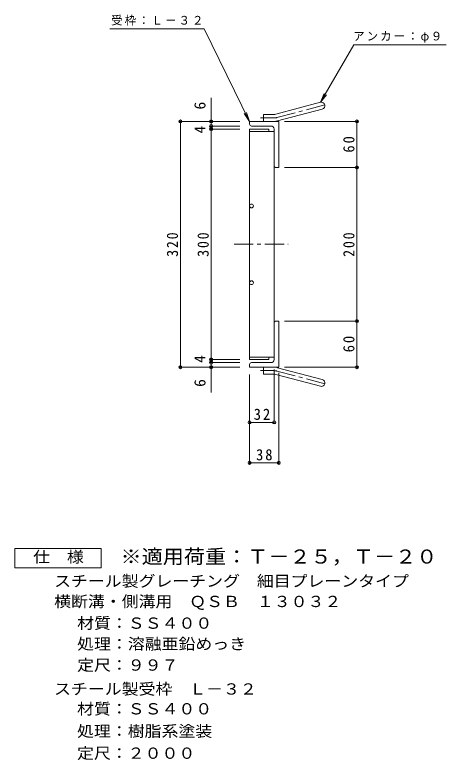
# Model space of a CAD drawing. Units: millimetres, scale not verified. Extents: x -898 to 862, y -687 to 512.
# Drawn here: x 301 to 862, y -532 to 439 of the extents above; entities that cross this region are included whole.
import ezdxf
from ezdxf.enums import TextEntityAlignment as Align

# ---------------------------------------------------------------- set-up
doc = ezdxf.new("R2010")
doc.units = ezdxf.units.MM
doc.header["$LTSCALE"] = 5
doc.header["$PDMODE"] = 32
doc.header["$PDSIZE"] = 4
doc.linetypes.add('CHAIN1', pattern=[8, 5, -1, 1, -1])
for name, color, linetype, lineweight in [('A-1_ピット', 2, 'Continuous', 9), ('A-2_蓋', 3, 'Continuous', 9), ('A-4_寸法', 7, 'Continuous', 9), ('F-4_F-4ﾚｲﾔ', 2, 'Continuous', 9)]:
    doc.layers.add(name, color=color, linetype=linetype, lineweight=lineweight)
doc.layers.add('F-5_F-5ﾚｲﾔ', color=2, linetype='Continuous')
doc.styles.add('ＭＳ ゴシック', font='')
doc.styles.get('ＭＳ ゴシック').set_extended_font_data('MS Gothic')

msp = doc.modelspace()

# ---------------------------------------------------------------- linework, layer by layer
at = {"layer": 'A-1_ピット'}
for p, q in [((640.361, 309.105), (698.552, 324.697)), ((642.69, 300.411), (700.881, 316.003)), ((624.216, 299.798), (624.216, 308.798)), ((638.031, 308.798), (624.216, 308.798)), ((606.216, 296.298), (606.216, 299.798)), ((644.216, 299.798), (606.216, 299.798)), ((634.216, 293.798), (608.716, 293.798)), ((644.216, 299.798), (644.216, 239.798)), ((638.216, 289.797), (638.216, 242.297)), ((640.716, 239.798), (644.216, 239.798)), ((640.716, 39.797), (644.216, 39.797)), ((644.216, -20.203), (644.216, 39.797)), ((638.216, -10.202), (638.216, 37.298)), ((606.216, -16.703), (606.216, -20.203)), ((634.216, -14.203), (608.716, -14.203)), ((644.216, -20.203), (606.216, -20.203)), ((624.216, -20.203), (624.216, -29.203)), ((642.69, -20.816), (700.881, -36.408)), ((638.031, -29.203), (624.216, -29.203)), ((640.361, -29.509), (698.552, -45.102))]:
    msp.add_line(p, q, dxfattribs=at)
at = {"layer": 'A-1_ピット', "linetype": 'CHAIN1'}
for p, q in [((641.525, 304.758), (706.692, 322.219)), ((638.031, 304.298), (620.411, 304.298)), ((638.031, -24.703), (620.411, -24.703)), ((641.525, -25.163), (706.692, -42.624))]:
    msp.add_line(p, q, dxfattribs=at)
at = {"layer": 'A-1_ピット'}
for centre, radius, start, end in [((699.716, 320.35), 4.5, 285.00014, 104.99991), ((638.031, 317.798), 9, 270, 285.00002), ((608.716, 296.298), 2.5, 180, 270), ((634.216, 289.797), 4, 0, 90), ((638.031, 317.798), 18, 270, 285), ((640.716, 242.297), 2.5, 180, 270), ((640.716, 37.298), 2.5, 90, 180), ((608.716, -16.703), 2.5, 90, 180), ((634.216, -10.202), 4, 270, 0), ((638.031, -38.202), 18, 75, 90), ((638.031, -38.202), 9, 74.99998, 90), ((699.716, -40.755), 4.5, 255.00009, 74.99986)]:
    msp.add_arc(centre, radius, start, end, dxfattribs=at)
at = {"layer": 'A-1_ピット', "linetype": 'CHAIN1'}
for centre, start, end in [((638.031, 317.798), 270, 284.99995), ((638.031, -38.202), 75.00005, 90)]:
    msp.add_arc(centre, 13.5, start, end, dxfattribs=at)
at = {"layer": 'A-2_蓋'}
for p, q in [((606.216, 289.797), (606.216, -10.202)), ((606.216, 289.797), (631.216, 289.797)), ((606.216, 286.798), (638.216, 286.798)), ((631.216, 289.797), (631.216, 286.798)), ((631.216, -7.202), (631.216, -10.202)), ((606.216, -10.202), (631.216, -10.202))]:
    msp.add_line(p, q, dxfattribs=at)
at = {"layer": 'A-2_蓋', "linetype": 'CHAIN1'}
msp.add_line((586.083, 139.798), (656.674, 139.798), dxfattribs=at)
at = {"layer": 'A-2_蓋'}
msp.add_lwpolyline([(606.216, -7.202), (638.216, -7.202), (638.216, 286.798)], dxfattribs=at)
for centre in [(608.716, 189.798), (608.716, 89.797)]:
    msp.add_circle(centre, 2.5, dxfattribs=at)
at = {"layer": 'A-4_寸法'}
for p, q in [((424.474, 420.338), (547.297, 420.338)), ((606.216, 299.798), (547.297, 420.338)), ((698.552, 324.697), (741.853, 399.697)), ((741.853, 399.697), (862.089, 399.697)), ((556.216, -53.14), (556.216, 330.554)), ((698.552, 324.697), (703.335, 336.245)), ((698.552, 324.697), (706.161, 334.614)), ((606.216, 299.798), (602.24, 311.648)), ((606.216, 299.798), (599.308, 310.216)), ((593.716, 299.798), (514.716, 299.798)), ((516.216, -20.203), (516.216, 299.798)), ((593.716, 293.798), (554.716, 293.798)), ((651.716, 299.798), (747.446, 299.798)), ((745.946, 299.798), (745.946, -20.203)), ((593.716, 289.797), (554.716, 289.797)), ((651.716, 239.798), (747.446, 239.798)), ((651.716, 39.797), (747.446, 39.797)), ((593.716, -10.202), (554.716, -10.202)), ((593.716, -14.203), (554.716, -14.203)), ((593.716, -20.203), (514.716, -20.203)), ((638.216, -23.302), (638.216, -93.494)), ((644.216, -27.703), (644.216, -146.197)), ((651.716, -20.203), (747.446, -20.203)), ((606.216, -29.702), (606.216, -146.197)), ((606.216, -91.994), (638.216, -91.994)), ((606.216, -144.697), (644.216, -144.697))]:
    msp.add_line(p, q, dxfattribs=at)
for p in [(516.216, 299.798), (556.216, 299.798), (745.946, 299.798), (556.216, 293.798), (556.216, 289.797), (745.946, 239.798), (745.946, 39.797), (556.216, -10.202), (516.216, -20.203), (556.216, -14.203), (556.216, -20.203), (745.946, -20.203), (606.216, -91.994), (638.216, -91.994), (606.216, -144.697), (644.216, -144.697)]:
    msp.add_point(p, dxfattribs=at)
at = {"layer": 'F-4_F-4ﾚｲﾔ'}
msp.add_lwpolyline([(300.662, -281.432), (300.662, -256.432), (413.162, -256.432), (413.162, -281.432)], close=True, dxfattribs=at)

# ---------------------------------------------------------------- texts
at = {"layer": 'A-4_寸法', "color": 2, "style": 'ＭＳ ゴシック'}
for s, p in [('6', (553.216, 315.386)), ('4', (553.216, 284.171)), ('4', (553.216, -14.576)), ('6', (553.216, -45.791))]:
    msp.add_text(s, height=14.66, rotation=90, dxfattribs=at).set_placement(p, align=Align.BOTTOM_LEFT)
at = {"layer": 'A-4_寸法', "char_height": 11, "attachment_point": 7, "style": 'ＭＳ ゴシック'}
for s, insert in [('\\T1.17;受枠：Ｌ－３２', (425.906, 424.663)), ('\\T1.17;アンカー：φ９', (741.031, 402.279))]:
    msp.add_mtext(s, dxfattribs=dict(at, insert=insert))
at = {"layer": 'A-4_寸法', "color": 2, "char_height": 14.66, "attachment_point": 7, "rotation": 90, "style": 'ＭＳ ゴシック'}
for s, insert in [('\\T1.27;\\W0.95;60', (742.946, 259.173)), ('\\T1.27;\\W0.9;320', (513.216, 123.548)), ('\\T1.27;\\W0.9;300', (553.216, 123.548)), ('\\T1.27;\\W0.9;200', (742.946, 123.548)), ('\\T1.27;\\W0.95;60', (742.946, -0.828))]:
    msp.add_mtext(s, dxfattribs=dict(at, insert=insert))
at = {"layer": 'A-4_寸法', "color": 2, "char_height": 14.66, "attachment_point": 7, "style": 'ＭＳ ゴシック'}
for s, insert in [('\\T1.27;\\W0.95;32', (611.591, -88.994)), ('\\T1.27;\\W0.95;38', (614.591, -141.697))]:
    msp.add_mtext(s, dxfattribs=dict(at, insert=insert))
at = {"layer": 'F-4_F-4ﾚｲﾔ', "style": 'ＭＳ ゴシック', "width": 1.1}
for s, p in [('仕\u3000様', (324.412, -278.932)), ('スチール製グレーチング\u3000細目プレーンタイプ', (351.707, -310.392)), ('横断溝・側溝用\u3000ＱＳＢ\u3000１３０３２', (351.707, -336.951)), ('材質：ＳＳ４００', (381.684, -365.168)), ('処理：溶融亜鉛めっき', (381.684, -392.221)), ('定尺：９９７', (381.684, -419.758)), ('スチール製受枠\u3000Ｌ－３２', (351.719, -450.901)), ('処理：樹脂系塗装', (381.571, -505.79))]:
    msp.add_text(s, height=14.66, dxfattribs=at).set_placement(p, align=Align.BOTTOM_LEFT)
at = {"layer": 'F-5_F-5ﾚｲﾔ', "color": 3, "style": 'ＭＳ ゴシック', "width": 1.1}
msp.add_text('※適用荷重：Ｔ－２５，Ｔ－２０', height=18.33, dxfattribs=at).set_placement((438.162, -281.432), align=Align.BOTTOM_LEFT)
at = {"layer": 'F-5_F-5ﾚｲﾔ', "style": 'ＭＳ ゴシック', "width": 1.1}
for s, p in [('材質：ＳＳ４００', (381.571, -476.709)), ('定尺：２０００', (381.571, -534.487))]:
    msp.add_text(s, height=14.66, dxfattribs=at).set_placement(p, align=Align.BOTTOM_LEFT)

doc.saveas('drawing.dxf')
